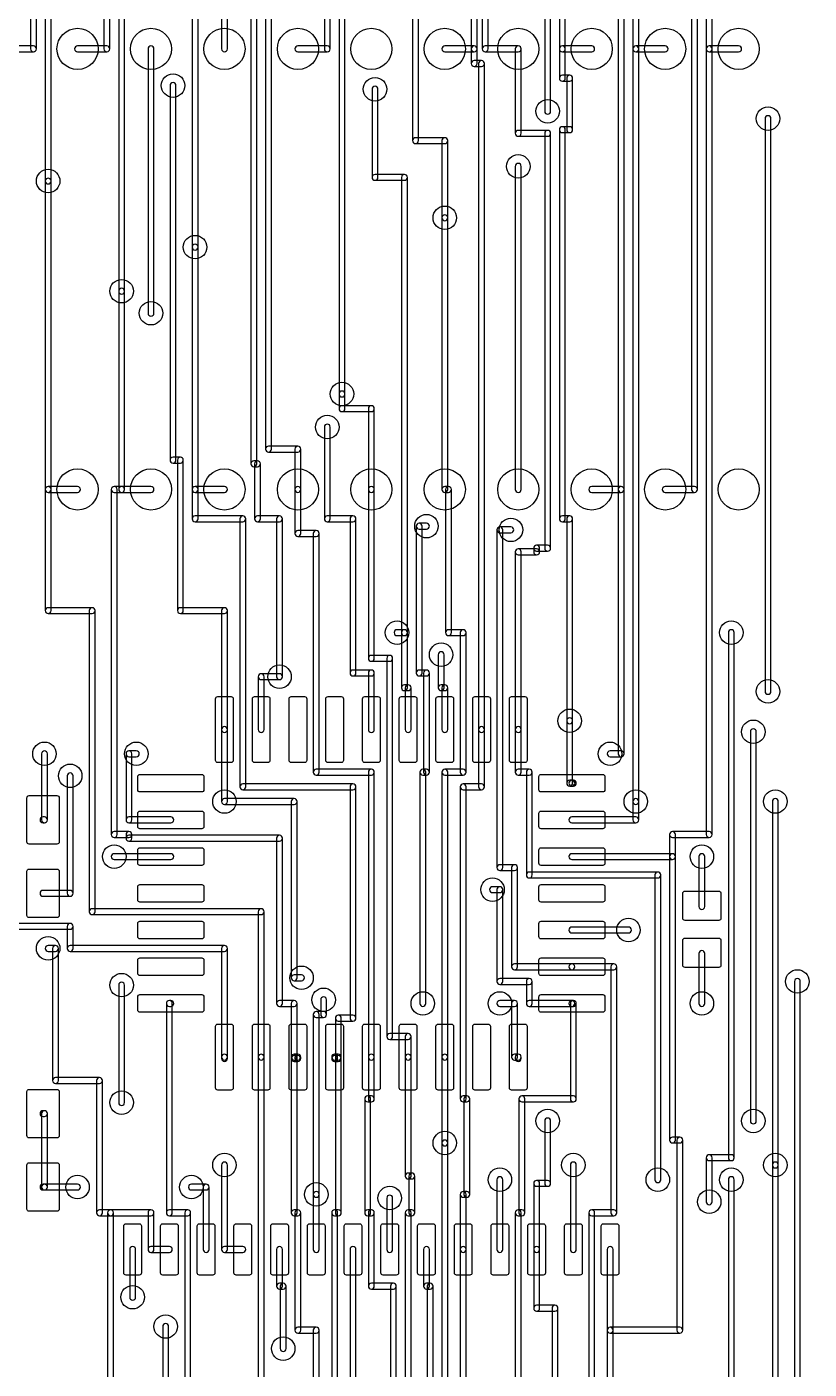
# Model space of a CAD drawing. Extents: x -76 to 77, y -191 to -76.
# Drawn here: x 13.47 to 40.53, y -148.55 to -102.12 of the extents above; entities that cross this region are included whole.
import ezdxf

# ---------------------------------------------------------------- set-up
doc = ezdxf.new("R2010")
doc.units = 0

msp = doc.modelspace()

# ---------------------------------------------------------------- linework, layer by layer
for points in [[(13.80467, -102.882955), (13.80467, -82.562955, 1), (13.60142, -82.562955), (13.60142, -102.882955, 1)], [(23.76142, -82.562955), (23.76142, -102.882955, 1), (23.96467, -102.882955), (23.96467, -82.562955, 1)], [(36.96942, -82.562955), (36.96942, -102.882955, 1), (37.17267, -102.882955), (37.17267, -82.562955, 1)], [(34.63267, -102.882955), (34.63267, -87.642955, 1), (34.42942, -87.642955), (34.42942, -102.882955, 1)], [(31.88942, -90.182955), (31.88942, -102.882955, 1), (32.09267, -102.882955), (32.09267, -90.182955, 1)], [(29.04467, -102.882955), (29.04467, -95.389955, 1), (28.84142, -95.389955), (28.84142, -102.882955, 1)], [(16.34467, -102.882955), (16.34467, -96.786955, 1), (16.14142, -96.786955), (16.14142, -102.882955, 1)], [(21.42467, -117.233955), (21.42467, -96.786955, 1), (21.22142, -96.786955), (21.22142, -117.233955, 1)], [(29.22242, -96.786955), (29.22242, -102.882955, 1), (29.42567, -102.882955), (29.42567, -96.786955, 1)], [(14.10942, -97.802955), (14.10942, -107.454955, 1), (14.31267, -107.454955), (14.31267, -97.802955, 1)], [(16.64942, -97.802955), (16.64942, -111.264955, 1), (16.85267, -111.264955), (16.85267, -97.802955, 1)], [(19.39267, -109.740955), (19.39267, -97.802955, 1), (19.18942, -97.802955), (19.18942, -109.740955, 1)], [(21.93267, -116.725955), (21.93267, -97.802955, 1), (21.72942, -97.802955), (21.72942, -116.725955, 1)], [(24.47267, -114.820955), (24.47267, -97.802955, 1), (24.26942, -97.802955), (24.26942, -114.820955, 1)], [(26.80942, -97.802955), (26.80942, -106.057955, 1), (27.01267, -106.057955), (27.01267, -97.802955, 1)], [(31.58467, -105.041955), (31.58467, -97.802955, 1), (31.38142, -97.802955), (31.38142, -105.041955, 1)], [(34.12467, -118.122955), (34.12467, -97.802955, 1), (33.92142, -97.802955), (33.92142, -118.122955, 1)], [(36.46142, -97.802955), (36.46142, -118.122955, 1), (36.66467, -118.122955), (36.66467, -97.802955, 1)], [(20.40867, -102.882955), (20.40867, -101.104955, 1), (20.20542, -101.104955), (20.20542, -102.882955, 1)], [(12.687045, -102.98458), (13.703045, -102.98458, 1), (13.703045, -102.78133), (12.687045, -102.78133, 1)], [(15.227045, -102.98458), (16.243045, -102.98458, 1), (16.243045, -102.78133), (15.227045, -102.78133, 1)], [(17.66542, -102.882955), (17.66542, -112.026955, 1), (17.86867, -112.026955), (17.86867, -102.882955, 1)], [(23.863045, -102.78133), (22.847045, -102.78133, 1), (22.847045, -102.98458), (23.863045, -102.98458, 1)], [(28.943045, -102.78133), (27.927045, -102.78133, 1), (27.927045, -102.98458), (28.943045, -102.98458, 1)], [(29.04467, -103.390955), (29.04467, -102.882955, 1), (28.84142, -102.882955), (28.84142, -103.390955, 1)], [(29.324045, -102.98458), (30.467045, -102.98458, 1), (30.467045, -102.78133), (29.324045, -102.78133, 1)], [(30.36542, -102.882955), (30.36542, -105.803955, 1), (30.56867, -105.803955), (30.56867, -102.882955, 1)], [(31.88942, -102.882955), (31.88942, -103.898955, 1), (32.09267, -103.898955), (32.09267, -102.882955, 1)], [(33.007045, -102.78133), (31.991045, -102.78133, 1), (31.991045, -102.98458), (33.007045, -102.98458, 1)], [(34.63267, -128.917955), (34.63267, -102.882955, 1), (34.42942, -102.882955), (34.42942, -128.917955, 1)], [(35.547045, -102.78133), (34.531045, -102.78133, 1), (34.531045, -102.98458), (35.547045, -102.98458, 1)], [(37.071045, -102.98458), (38.087045, -102.98458, 1), (38.087045, -102.78133), (37.071045, -102.78133, 1)], [(36.96942, -102.882955), (36.96942, -130.060955, 1), (37.17267, -130.060955), (37.17267, -102.882955, 1)], [(29.197045, -103.28933), (28.943045, -103.28933, 1), (28.943045, -103.49258), (29.197045, -103.49258, 1)], [(29.29867, -126.428755), (29.29867, -103.390955, 1), (29.09542, -103.390955), (29.09542, -126.428755, 1)], [(31.991045, -104.00058), (32.245045, -104.00058, 1), (32.245045, -103.79733), (31.991045, -103.79733, 1)], [(32.14342, -103.898955), (32.14342, -105.676955, 1), (32.34667, -105.676955), (32.34667, -103.898955, 1)], [(18.63067, -117.106955), (18.63067, -104.152955, 1), (18.42742, -104.152955), (18.42742, -117.106955, 1)], [(25.61567, -107.327955), (25.61567, -104.279955, 1), (25.41242, -104.279955), (25.41242, -107.327955, 1)], [(39.00142, -105.295955), (39.00142, -125.107955, 1), (39.20467, -125.107955), (39.20467, -105.295955, 1)], [(30.467045, -105.90558), (31.483045, -105.90558, 1), (31.483045, -105.70233), (30.467045, -105.70233, 1)], [(31.38142, -105.803955), (31.38142, -120.154955, 1), (31.58467, -120.154955), (31.58467, -105.803955, 1)], [(32.245045, -105.57533), (31.991045, -105.57533, 1), (31.991045, -105.77858), (32.245045, -105.77858, 1)], [(31.88942, -105.676955), (31.88942, -119.138955, 1), (32.09267, -119.138955), (32.09267, -105.676955, 1)], [(26.911045, -106.15958), (27.927045, -106.15958, 1), (27.927045, -105.95633), (26.911045, -105.95633, 1)], [(27.82542, -106.057955), (27.82542, -108.724955, 1), (28.02867, -108.724955), (28.02867, -106.057955, 1)], [(26.530045, -107.22633), (25.514045, -107.22633, 1), (25.514045, -107.42958), (26.530045, -107.42958, 1)], [(26.63167, -123.075955), (26.63167, -107.327955, 1), (26.42842, -107.327955), (26.42842, -123.075955, 1)], [(30.56867, -118.122955), (30.56867, -106.946955, 1), (30.36542, -106.946955), (30.36542, -118.122955, 1)], [(14.10942, -107.454955), (14.10942, -118.122955, 1), (14.31267, -118.122955), (14.31267, -107.454955, 1)], [(27.82542, -108.724955), (27.82542, -118.122955, 1), (28.02867, -118.122955), (28.02867, -108.724955, 1)], [(19.39267, -118.122955), (19.39267, -109.740955, 1), (19.18942, -109.740955), (19.18942, -118.122955, 1)], [(16.64942, -111.264955), (16.64942, -118.122955, 1), (16.85267, -118.122955), (16.85267, -111.264955, 1)], [(24.47267, -115.328955), (24.47267, -114.820955, 1), (24.26942, -114.820955), (24.26942, -115.328955, 1)], [(25.387045, -115.22733), (24.371045, -115.22733, 1), (24.371045, -115.43058), (25.387045, -115.43058, 1)], [(25.48867, -118.122955), (25.48867, -115.328955, 1), (25.28542, -115.328955), (25.28542, -118.122955, 1)], [(23.76142, -115.963955), (23.76142, -119.138955, 1), (23.96467, -119.138955), (23.96467, -115.963955, 1)], [(18.783045, -117.00533), (18.529045, -117.00533, 1), (18.529045, -117.20858), (18.783045, -117.20858, 1)], [(18.88467, -122.313955), (18.88467, -117.106955, 1), (18.68142, -117.106955), (18.68142, -122.313955, 1)], [(22.847045, -116.62433), (21.831045, -116.62433, 1), (21.831045, -116.82758), (22.847045, -116.82758, 1)], [(22.94867, -118.122955), (22.94867, -116.725955, 1), (22.74542, -116.725955), (22.74542, -118.122955, 1)], [(21.450045, -117.13233), (21.323045, -117.13233, 1), (21.323045, -117.33558), (21.450045, -117.33558, 1)], [(21.55167, -119.138955), (21.55167, -117.233955, 1), (21.34842, -117.233955), (21.34842, -119.138955, 1)], [(14.10942, -118.122955), (14.10942, -122.313955, 1), (14.31267, -122.313955), (14.31267, -118.122955, 1)], [(14.211045, -118.22458), (15.227045, -118.22458, 1), (15.227045, -118.02133), (14.211045, -118.02133, 1)], [(16.751045, -118.02133), (16.497045, -118.02133, 1), (16.497045, -118.22458), (16.751045, -118.22458, 1)], [(16.39542, -118.122955), (16.39542, -130.060955, 1), (16.59867, -130.060955), (16.59867, -118.122955, 1)], [(16.751045, -118.22458), (17.767045, -118.22458, 1), (17.767045, -118.02133), (16.751045, -118.02133, 1)], [(19.39267, -119.138955), (19.39267, -118.122955, 1), (19.18942, -118.122955), (19.18942, -119.138955, 1)], [(19.291045, -118.22458), (20.307045, -118.22458, 1), (20.307045, -118.02133), (19.291045, -118.02133, 1)], [(22.94867, -119.646955), (22.94867, -118.122955, 1), (22.74542, -118.122955), (22.74542, -119.646955, 1)], [(25.48867, -123.964955), (25.48867, -118.122955, 1), (25.28542, -118.122955), (25.28542, -123.964955, 1)], [(27.927045, -118.22458), (28.054045, -118.22458, 1), (28.054045, -118.02133), (27.927045, -118.02133, 1)], [(27.95242, -118.122955), (27.95242, -123.075955, 1), (28.15567, -123.075955), (28.15567, -118.122955, 1)], [(33.007045, -118.22458), (34.023045, -118.22458, 1), (34.023045, -118.02133), (33.007045, -118.02133, 1)], [(34.12467, -127.266955), (34.12467, -118.122955, 1), (33.92142, -118.122955), (33.92142, -127.266955, 1)], [(36.563045, -118.02133), (35.547045, -118.02133, 1), (35.547045, -118.22458), (36.563045, -118.22458, 1)], [(20.942045, -119.03733), (19.291045, -119.03733, 1), (19.291045, -119.24058), (20.942045, -119.24058, 1)], [(21.04367, -128.409955), (21.04367, -119.138955, 1), (20.84042, -119.138955), (20.84042, -128.409955, 1)], [(22.212045, -119.03733), (21.450045, -119.03733, 1), (21.450045, -119.24058), (22.212045, -119.24058, 1)], [(22.31367, -124.599955), (22.31367, -119.138955, 1), (22.11042, -119.138955), (22.11042, -124.599955, 1)], [(23.863045, -119.24058), (24.752045, -119.24058, 1), (24.752045, -119.03733), (23.863045, -119.03733, 1)], [(24.65042, -119.138955), (24.65042, -124.472955, 1), (24.85367, -124.472955), (24.85367, -119.138955, 1)], [(27.13967, -124.472955), (27.13967, -119.392955, 1), (26.93642, -119.392955), (26.93642, -124.472955, 1)], [(27.038045, -119.49458), (27.292045, -119.49458, 1), (27.292045, -119.29133), (27.038045, -119.29133, 1)], [(31.991045, -119.24058), (32.245045, -119.24058, 1), (32.245045, -119.03733), (31.991045, -119.03733, 1)], [(32.14342, -119.138955), (32.14342, -126.123955, 1), (32.34667, -126.123955), (32.34667, -119.138955, 1)], [(23.482045, -119.54533), (22.847045, -119.54533, 1), (22.847045, -119.74858), (23.482045, -119.74858, 1)], [(23.58367, -127.901955), (23.58367, -119.646955, 1), (23.38042, -119.646955), (23.38042, -127.901955, 1)], [(30.213045, -119.41833), (29.832045, -119.41833, 1), (29.832045, -119.62158), (30.213045, -119.62158, 1)], [(29.73042, -119.519955), (29.73042, -131.203955, 1), (29.93367, -131.203955), (29.93367, -119.519955, 1)], [(31.102045, -120.18033), (30.467045, -120.18033, 1), (30.467045, -120.38358), (31.102045, -120.38358, 1)], [(30.36542, -120.281955), (30.36542, -126.428755, 1), (30.56867, -126.428755), (30.56867, -120.281955, 1)], [(31.483045, -120.05333), (31.102045, -120.05333, 1), (31.102045, -120.25658), (31.483045, -120.25658, 1)], [(31.00042, -120.154955), (31.00042, -120.281955, 1), (31.20367, -120.281955), (31.20367, -120.154955, 1)], [(14.211045, -122.41558), (15.735045, -122.41558, 1), (15.735045, -122.21233), (14.211045, -122.21233, 1)], [(15.63342, -122.313955), (15.63342, -132.727955, 1), (15.83667, -132.727955), (15.83667, -122.313955, 1)], [(20.307045, -122.21233), (18.783045, -122.21233, 1), (18.783045, -122.41558), (20.307045, -122.41558, 1)], [(20.40867, -126.428755), (20.40867, -122.313955, 1), (20.20542, -122.313955), (20.20542, -126.428755, 1)], [(26.276045, -123.17758), (26.530045, -123.17758, 1), (26.530045, -122.97433), (26.276045, -122.97433, 1)], [(26.42842, -123.075955), (26.42842, -124.980955, 1), (26.63167, -124.980955), (26.63167, -123.075955, 1)], [(28.054045, -123.17758), (28.562045, -123.17758, 1), (28.562045, -122.97433), (28.054045, -122.97433, 1)], [(28.46042, -123.075955), (28.46042, -127.901955, 1), (28.66367, -127.901955), (28.66367, -123.075955, 1)], [(37.93467, -141.236955), (37.93467, -123.075955, 1), (37.73142, -123.075955), (37.73142, -141.236955, 1)], [(26.022045, -123.86333), (25.387045, -123.86333, 1), (25.387045, -124.06658), (26.022045, -124.06658, 1)], [(26.12367, -137.045955), (26.12367, -123.964955, 1), (25.92042, -123.964955), (25.92042, -137.045955, 1)], [(27.90167, -124.980955), (27.90167, -123.837955, 1), (27.69842, -123.837955), (27.69842, -124.980955, 1)], [(24.752045, -124.57458), (25.387045, -124.57458, 1), (25.387045, -124.37133), (24.752045, -124.37133, 1)], [(25.28542, -124.472955), (25.28542, -126.428755, 1), (25.48867, -126.428755), (25.48867, -124.472955, 1)], [(27.292045, -124.37133), (27.038045, -124.37133, 1), (27.038045, -124.57458), (27.292045, -124.57458, 1)], [(27.39367, -127.901955), (27.39367, -124.472955, 1), (27.19042, -124.472955), (27.19042, -127.901955, 1)], [(21.67867, -126.428755), (21.67867, -124.599955, 1), (21.47542, -124.599955), (21.47542, -126.428755, 1)], [(21.577045, -124.70158), (22.212045, -124.70158, 1), (22.212045, -124.49833), (21.577045, -124.49833, 1)], [(26.530045, -125.08258), (26.657045, -125.08258, 1), (26.657045, -124.87933), (26.530045, -124.87933, 1)], [(26.55542, -124.980955), (26.55542, -126.428755, 1), (26.75867, -126.428755), (26.75867, -124.980955, 1)], [(27.927045, -124.87933), (27.800045, -124.87933, 1), (27.800045, -125.08258), (27.927045, -125.08258, 1)], [(28.02867, -126.428755), (28.02867, -124.980955, 1), (27.82542, -124.980955), (27.82542, -126.428755, 1)], [(20.00225, -125.36196, -0.414214), (20.07845, -125.28576), (20.535645, -125.28576, -0.414214), (20.611845, -125.36196), (20.611845, -127.495555, -0.414214), (20.535645, -127.571755), (20.07845, -127.571755, -0.414214), (20.00225, -127.495555)], [(21.27225, -125.36196, -0.414214), (21.34845, -125.28576), (21.805645, -125.28576, -0.414214), (21.881845, -125.36196), (21.881845, -127.495555, -0.414214), (21.805645, -127.571755), (21.34845, -127.571755, -0.414214), (21.27225, -127.495555)], [(22.54225, -125.36196, -0.414214), (22.61845, -125.28576), (23.075645, -125.28576, -0.414214), (23.151845, -125.36196), (23.151845, -127.495555, -0.414214), (23.075645, -127.571755), (22.61845, -127.571755, -0.414214), (22.54225, -127.495555)], [(23.81225, -125.36196, -0.414214), (23.88845, -125.28576), (24.345645, -125.28576, -0.414214), (24.421845, -125.36196), (24.421845, -127.495555, -0.414214), (24.345645, -127.571755), (23.88845, -127.571755, -0.414214), (23.81225, -127.495555)], [(25.08225, -125.36196, -0.414214), (25.15845, -125.28576), (25.615645, -125.28576, -0.414214), (25.691845, -125.36196), (25.691845, -127.495555, -0.414214), (25.615645, -127.571755), (25.15845, -127.571755, -0.414214), (25.08225, -127.495555)], [(26.35225, -125.36196, -0.414214), (26.42845, -125.28576), (26.885645, -125.28576, -0.414214), (26.961845, -125.36196), (26.961845, -127.495555, -0.414214), (26.885645, -127.571755), (26.42845, -127.571755, -0.414214), (26.35225, -127.495555)], [(27.62225, -125.36196, -0.414214), (27.69845, -125.28576), (28.155645, -125.28576, -0.414214), (28.231845, -125.36196), (28.231845, -127.495555, -0.414214), (28.155645, -127.571755), (27.69845, -127.571755, -0.414214), (27.62225, -127.495555)], [(28.89225, -125.36196, -0.414214), (28.96845, -125.28576), (29.425645, -125.28576, -0.414214), (29.501845, -125.36196), (29.501845, -127.495555, -0.414214), (29.425645, -127.571755), (28.96845, -127.571755, -0.414214), (28.89225, -127.495555)], [(30.16225, -125.36196, -0.414214), (30.23845, -125.28576), (30.695645, -125.28576, -0.414214), (30.771845, -125.36196), (30.771845, -127.495555, -0.414214), (30.695645, -127.571755), (30.23845, -127.571755, -0.414214), (30.16225, -127.495555)], [(32.14342, -126.123955), (32.14342, -128.282955, 1), (32.34667, -128.282955), (32.34667, -126.123955, 1)], [(20.40867, -128.917955), (20.40867, -126.428755, 1), (20.20542, -126.428755), (20.20542, -128.917955, 1)], [(29.29867, -128.409955), (29.29867, -126.428755, 1), (29.09542, -126.428755), (29.09542, -128.409955, 1)], [(30.36542, -126.428755), (30.36542, -127.901955, 1), (30.56867, -127.901955), (30.56867, -126.428755, 1)], [(38.49342, -126.504955), (38.49342, -139.966955, 1), (38.69667, -139.966955), (38.69667, -126.504955, 1)], [(14.18567, -129.552955), (14.18567, -127.266955, 1), (13.98242, -127.266955), (13.98242, -129.552955, 1)], [(17.259045, -127.16533), (17.005045, -127.16533, 1), (17.005045, -127.36858), (17.259045, -127.36858, 1)], [(16.90342, -127.266955), (16.90342, -129.552955, 1), (17.10667, -129.552955), (17.10667, -127.266955, 1)], [(33.642045, -127.36858), (34.023045, -127.36858, 1), (34.023045, -127.16533), (33.642045, -127.16533, 1)], [(14.87142, -128.028955), (14.87142, -132.092955, 1), (15.07467, -132.092955), (15.07467, -128.028955, 1)], [(17.30985, -128.05436, -0.414214), (17.38605, -127.97816), (19.519645, -127.97816, -0.414214), (19.595845, -128.05436), (19.595845, -128.511555, -0.414214), (19.519645, -128.587755), (17.38605, -128.587755, -0.414214), (17.30985, -128.511555)], [(25.387045, -127.80033), (23.482045, -127.80033, 1), (23.482045, -128.00358), (25.387045, -128.00358, 1)], [(25.48867, -137.757155), (25.48867, -127.901955, 1), (25.28542, -127.901955), (25.28542, -137.757155, 1)], [(27.26667, -135.902955), (27.26667, -127.901955, 1), (27.06342, -127.901955), (27.06342, -135.902955, 1)], [(27.165045, -128.00358), (27.292045, -128.00358, 1), (27.292045, -127.80033), (27.165045, -127.80033, 1)], [(28.562045, -127.80033), (27.927045, -127.80033, 1), (27.927045, -128.00358), (28.562045, -128.00358, 1)], [(27.82542, -127.901955), (27.82542, -137.757155, 1), (28.02867, -137.757155), (28.02867, -127.901955, 1)], [(30.467045, -128.00358), (30.848045, -128.00358, 1), (30.848045, -127.80033), (30.467045, -127.80033, 1)], [(30.74642, -127.901955), (30.74642, -131.457955, 1), (30.94967, -131.457955), (30.94967, -127.901955, 1)], [(31.17825, -128.05436, -0.414214), (31.25445, -127.97816), (33.388045, -127.97816, -0.414214), (33.464245, -128.05436), (33.464245, -128.511555, -0.414214), (33.388045, -128.587755), (31.25445, -128.587755, -0.414214), (31.17825, -128.511555)], [(24.752045, -128.30833), (20.942045, -128.30833, 1), (20.942045, -128.51158), (24.752045, -128.51158, 1)], [(24.85367, -136.410955), (24.85367, -128.409955, 1), (24.65042, -128.409955), (24.65042, -136.410955, 1)], [(28.66367, -139.204955), (28.66367, -128.409955, 1), (28.46042, -128.409955), (28.46042, -139.204955, 1)], [(28.562045, -128.51158), (29.197045, -128.51158, 1), (29.197045, -128.30833), (28.562045, -128.30833, 1)], [(32.245045, -128.38458), (32.321245, -128.38458, 1), (32.321245, -128.18133), (32.245045, -128.18133, 1)], [(32.321245, -128.38458), (32.372045, -128.38458, 1), (32.372045, -128.18133), (32.321245, -128.18133, 1)], [(13.47445, -128.79096, -0.414214), (13.55065, -128.71476), (14.515845, -128.71476, -0.414214), (14.592045, -128.79096), (14.592045, -130.314955, -0.414214), (14.515845, -130.391155), (13.55065, -130.391155, -0.414214), (13.47445, -130.314955)], [(22.720045, -128.81633), (20.307045, -128.81633, 1), (20.307045, -129.01958), (22.720045, -129.01958, 1)], [(22.82167, -135.013955), (22.82167, -128.917955, 1), (22.61842, -128.917955), (22.61842, -135.013955, 1)], [(34.63267, -129.552955), (34.63267, -128.917955, 1), (34.42942, -128.917955), (34.42942, -129.552955, 1)], [(39.45867, -141.490955), (39.45867, -128.917955, 1), (39.25542, -128.917955), (39.25542, -141.490955, 1)], [(14.033245, -129.65458), (14.084045, -129.65458, 1), (14.084045, -129.45133), (14.033245, -129.45133, 1)], [(17.005045, -129.65458), (18.452845, -129.65458, 1), (18.452845, -129.45133), (17.005045, -129.45133, 1)], [(17.30985, -129.32436, -0.414214), (17.38605, -129.24816), (19.519645, -129.24816, -0.414214), (19.595845, -129.32436), (19.595845, -129.781555, -0.414214), (19.519645, -129.857755), (17.38605, -129.857755, -0.414214), (17.30985, -129.781555)], [(31.17825, -129.32436, -0.414214), (31.25445, -129.24816), (33.388045, -129.24816, -0.414214), (33.464245, -129.32436), (33.464245, -129.781555, -0.414214), (33.388045, -129.857755), (31.25445, -129.857755, -0.414214), (31.17825, -129.781555)], [(32.321245, -129.65458), (34.531045, -129.65458, 1), (34.531045, -129.45133), (32.321245, -129.45133, 1)], [(16.497045, -130.16258), (17.005045, -130.16258, 1), (17.005045, -129.95933), (16.497045, -129.95933, 1)], [(16.90342, -130.060955), (16.90342, -130.187955, 1), (17.10667, -130.187955), (17.10667, -130.060955, 1)], [(37.071045, -129.95933), (35.801045, -129.95933, 1), (35.801045, -130.16258), (37.071045, -130.16258, 1)], [(35.69942, -130.060955), (35.69942, -130.822955, 1), (35.90267, -130.822955), (35.90267, -130.060955, 1)], [(17.005045, -130.28958), (22.212045, -130.28958, 1), (22.212045, -130.08633), (17.005045, -130.08633, 1)], [(22.11042, -130.187955), (22.11042, -135.902955, 1), (22.31367, -135.902955), (22.31367, -130.187955, 1)], [(16.497045, -130.92458), (18.452845, -130.92458, 1), (18.452845, -130.72133), (16.497045, -130.72133, 1)], [(17.30985, -130.59436, -0.414214), (17.38605, -130.51816), (19.519645, -130.51816, -0.414214), (19.595845, -130.59436), (19.595845, -131.051555, -0.414214), (19.519645, -131.127755), (17.38605, -131.127755, -0.414214), (17.30985, -131.051555)], [(31.17825, -130.59436, -0.414214), (31.25445, -130.51816), (33.388045, -130.51816, -0.414214), (33.464245, -130.59436), (33.464245, -131.051555, -0.414214), (33.388045, -131.127755), (31.25445, -131.127755, -0.414214), (31.17825, -131.051555)], [(35.801045, -130.72133), (32.321245, -130.72133, 1), (32.321245, -130.92458), (35.801045, -130.92458, 1)], [(35.69942, -130.822955), (35.69942, -140.627355, 1), (35.90267, -140.627355), (35.90267, -130.822955, 1)], [(36.91867, -132.550155), (36.91867, -130.822955, 1), (36.71542, -130.822955), (36.71542, -132.550155, 1)], [(13.47445, -131.33096, -0.414214), (13.55065, -131.25476), (14.515845, -131.25476, -0.414214), (14.592045, -131.33096), (14.592045, -132.854955, -0.414214), (14.515845, -132.931155), (13.55065, -132.931155, -0.414214), (13.47445, -132.854955)], [(29.832045, -131.30558), (30.340045, -131.30558, 1), (30.340045, -131.10233), (29.832045, -131.10233, 1)], [(30.23842, -131.203955), (30.23842, -134.632955, 1), (30.44167, -134.632955), (30.44167, -131.203955, 1)], [(30.848045, -131.55958), (35.293045, -131.55958, 1), (35.293045, -131.35633), (30.848045, -131.35633, 1)], [(35.19142, -131.457955), (35.19142, -141.998955, 1), (35.39467, -141.998955), (35.39467, -131.457955, 1)], [(17.30985, -131.86436, -0.414214), (17.38605, -131.78816), (19.519645, -131.78816, -0.414214), (19.595845, -131.86436), (19.595845, -132.321555, -0.414214), (19.519645, -132.397755), (17.38605, -132.397755, -0.414214), (17.30985, -132.321555)], [(29.832045, -131.86433), (29.578045, -131.86433, 1), (29.578045, -132.06758), (29.832045, -132.06758, 1)], [(29.93367, -135.140955), (29.93367, -131.965955, 1), (29.73042, -131.965955), (29.73042, -135.140955, 1)], [(31.17825, -131.86436, -0.414214), (31.25445, -131.78816), (33.388045, -131.78816, -0.414214), (33.464245, -131.86436), (33.464245, -132.321555, -0.414214), (33.388045, -132.397755), (31.25445, -132.397755, -0.414214), (31.17825, -132.321555)], [(14.973045, -131.99133), (14.033245, -131.99133, 1), (14.033245, -132.19458), (14.973045, -132.19458, 1)], [(36.15665, -132.09296, -0.414214), (36.23285, -132.01676), (37.401245, -132.01676, -0.414214), (37.477445, -132.09296), (37.477445, -132.956555, -0.414214), (37.401245, -133.032755), (36.23285, -133.032755, -0.414214), (36.15665, -132.956555)], [(15.735045, -132.82958), (21.577045, -132.82958, 1), (21.577045, -132.62633), (15.735045, -132.62633, 1)], [(21.47542, -132.727955), (21.47542, -137.757155, 1), (21.67867, -137.757155), (21.67867, -132.727955, 1)], [(13.068045, -133.33758), (14.973045, -133.33758, 1), (14.973045, -133.13433), (13.068045, -133.13433, 1)], [(14.87142, -133.235955), (14.87142, -133.997955, 1), (15.07467, -133.997955), (15.07467, -133.235955, 1)], [(17.30985, -133.13436, -0.414214), (17.38605, -133.05816), (19.519645, -133.05816, -0.414214), (19.595845, -133.13436), (19.595845, -133.591555, -0.414214), (19.519645, -133.667755), (17.38605, -133.667755, -0.414214), (17.30985, -133.591555)], [(31.17825, -133.13436, -0.414214), (31.25445, -133.05816), (33.388045, -133.05816, -0.414214), (33.464245, -133.13436), (33.464245, -133.591555, -0.414214), (33.388045, -133.667755), (31.25445, -133.667755, -0.414214), (31.17825, -133.591555)], [(32.321245, -133.46458), (34.277045, -133.46458, 1), (34.277045, -133.26133), (32.321245, -133.26133, 1)], [(36.15665, -133.71856, -0.414214), (36.23285, -133.64236), (37.401245, -133.64236, -0.414214), (37.477445, -133.71856), (37.477445, -134.582155, -0.414214), (37.401245, -134.658355), (36.23285, -134.658355, -0.414214), (36.15665, -134.582155)], [(14.465045, -133.89633), (14.211045, -133.89633, 1), (14.211045, -134.09958), (14.465045, -134.09958, 1)], [(14.56667, -138.569955), (14.56667, -133.997955, 1), (14.36342, -133.997955), (14.36342, -138.569955, 1)], [(14.973045, -134.09958), (20.307045, -134.09958, 1), (20.307045, -133.89633), (14.973045, -133.89633, 1)], [(20.20542, -133.997955), (20.20542, -137.757155, 1), (20.40867, -137.757155), (20.40867, -133.997955, 1)], [(36.71542, -134.175755), (36.71542, -135.902955, 1), (36.91867, -135.902955), (36.91867, -134.175755, 1)], [(17.30985, -134.40436, -0.414214), (17.38605, -134.32816), (19.519645, -134.32816, -0.414214), (19.595845, -134.40436), (19.595845, -134.861555, -0.414214), (19.519645, -134.937755), (17.38605, -134.937755, -0.414214), (17.30985, -134.861555)], [(30.340045, -134.73458), (32.321245, -134.73458, 1), (32.321245, -134.53133), (30.340045, -134.53133, 1)], [(31.17825, -134.40436, -0.414214), (31.25445, -134.32816), (33.388045, -134.32816, -0.414214), (33.464245, -134.40436), (33.464245, -134.861555, -0.414214), (33.388045, -134.937755), (31.25445, -134.937755, -0.414214), (31.17825, -134.861555)], [(32.321245, -134.73458), (33.769045, -134.73458, 1), (33.769045, -134.53133), (32.321245, -134.53133, 1)], [(33.66742, -134.632955), (33.66742, -143.141955, 1), (33.87067, -143.141955), (33.87067, -134.632955, 1)], [(22.974045, -134.91233), (22.720045, -134.91233, 1), (22.720045, -135.11558), (22.974045, -135.11558, 1)], [(30.848045, -135.03933), (29.832045, -135.03933, 1), (29.832045, -135.24258), (30.848045, -135.24258, 1)], [(30.94967, -135.902955), (30.94967, -135.140955, 1), (30.74642, -135.140955), (30.74642, -135.902955, 1)], [(40.01742, -135.140955), (40.01742, -162.572955, 1), (40.22067, -162.572955), (40.22067, -135.140955, 1)], [(16.64942, -135.267955), (16.64942, -139.331955, 1), (16.85267, -139.331955), (16.85267, -135.267955, 1)], [(17.30985, -135.67436, -0.414214), (17.38605, -135.59816), (19.519645, -135.59816, -0.414214), (19.595845, -135.67436), (19.595845, -136.131555, -0.414214), (19.519645, -136.207755), (17.38605, -136.207755, -0.414214), (17.30985, -136.131555)], [(18.452845, -135.80133), (18.402045, -135.80133, 1), (18.402045, -136.00458), (18.452845, -136.00458, 1)], [(18.30042, -135.902955), (18.30042, -143.141955, 1), (18.50367, -143.141955), (18.50367, -135.902955, 1)], [(22.212045, -136.00458), (22.720045, -136.00458, 1), (22.720045, -135.80133), (22.212045, -135.80133, 1)], [(22.61842, -135.902955), (22.61842, -137.757155, 1), (22.82167, -137.757155), (22.82167, -135.902955, 1)], [(23.83767, -136.283955), (23.83767, -135.775955, 1), (23.63442, -135.775955), (23.63442, -136.283955, 1)], [(30.340045, -135.80133), (29.832045, -135.80133, 1), (29.832045, -136.00458), (30.340045, -136.00458, 1)], [(30.44167, -137.757155), (30.44167, -135.902955, 1), (30.23842, -135.902955), (30.23842, -137.757155, 1)], [(32.321245, -135.80133), (30.848045, -135.80133, 1), (30.848045, -136.00458), (32.321245, -136.00458, 1)], [(31.17825, -135.67436, -0.414214), (31.25445, -135.59816), (33.388045, -135.59816, -0.414214), (33.464245, -135.67436), (33.464245, -136.131555, -0.414214), (33.388045, -136.207755), (31.25445, -136.207755, -0.414214), (31.17825, -136.131555)], [(32.372045, -135.80133), (32.321245, -135.80133, 1), (32.321245, -136.00458), (32.372045, -136.00458, 1)], [(32.47367, -139.204955), (32.47367, -135.902955, 1), (32.27042, -135.902955), (32.27042, -139.204955, 1)], [(23.58367, -142.506955), (23.58367, -136.283955, 1), (23.38042, -136.283955), (23.38042, -142.506955, 1)], [(23.482045, -136.38558), (23.736045, -136.38558, 1), (23.736045, -136.18233), (23.482045, -136.18233, 1)], [(24.34567, -137.757155), (24.34567, -136.410955, 1), (24.14242, -136.410955), (24.14242, -137.757155, 1)], [(24.244045, -136.51258), (24.752045, -136.51258, 1), (24.752045, -136.30933), (24.244045, -136.30933, 1)], [(20.00225, -136.69036, -0.414214), (20.07845, -136.61416), (20.535645, -136.61416, -0.414214), (20.611845, -136.69036), (20.611845, -138.823955, -0.414214), (20.535645, -138.900155), (20.07845, -138.900155, -0.414214), (20.00225, -138.823955)], [(21.27225, -136.69036, -0.414214), (21.34845, -136.61416), (21.805645, -136.61416, -0.414214), (21.881845, -136.69036), (21.881845, -138.823955, -0.414214), (21.805645, -138.900155), (21.34845, -138.900155, -0.414214), (21.27225, -138.823955)], [(22.54225, -136.69036, -0.414214), (22.61845, -136.61416), (23.075645, -136.61416, -0.414214), (23.151845, -136.69036), (23.151845, -138.823955, -0.414214), (23.075645, -138.900155), (22.61845, -138.900155, -0.414214), (22.54225, -138.823955)], [(23.81225, -136.69036, -0.414214), (23.88845, -136.61416), (24.345645, -136.61416, -0.414214), (24.421845, -136.69036), (24.421845, -138.823955, -0.414214), (24.345645, -138.900155), (23.88845, -138.900155, -0.414214), (23.81225, -138.823955)], [(25.08225, -136.69036, -0.414214), (25.15845, -136.61416), (25.615645, -136.61416, -0.414214), (25.691845, -136.69036), (25.691845, -138.823955, -0.414214), (25.615645, -138.900155), (25.15845, -138.900155, -0.414214), (25.08225, -138.823955)], [(26.657045, -136.94433), (26.022045, -136.94433, 1), (26.022045, -137.14758), (26.657045, -137.14758, 1)], [(26.35225, -136.69036, -0.414214), (26.42845, -136.61416), (26.885645, -136.61416, -0.414214), (26.961845, -136.69036), (26.961845, -138.823955, -0.414214), (26.885645, -138.900155), (26.42845, -138.900155, -0.414214), (26.35225, -138.823955)], [(26.75867, -137.757155), (26.75867, -137.045955, 1), (26.55542, -137.045955), (26.55542, -137.757155, 1)], [(27.62225, -136.69036, -0.414214), (27.69845, -136.61416), (28.155645, -136.61416, -0.414214), (28.231845, -136.69036), (28.231845, -138.823955, -0.414214), (28.155645, -138.900155), (27.69845, -138.900155, -0.414214), (27.62225, -138.823955)], [(28.89225, -136.69036, -0.414214), (28.96845, -136.61416), (29.425645, -136.61416, -0.414214), (29.501845, -136.69036), (29.501845, -138.823955, -0.414214), (29.425645, -138.900155), (28.96845, -138.900155, -0.414214), (28.89225, -138.823955)], [(30.16225, -136.69036, -0.414214), (30.23845, -136.61416), (30.695645, -136.61416, -0.414214), (30.771845, -136.69036), (30.771845, -138.823955, -0.414214), (30.695645, -138.900155), (30.23845, -138.900155, -0.414214), (30.16225, -138.823955)], [(20.20542, -137.757155), (20.20542, -137.807955, 1), (20.40867, -137.807955), (20.40867, -137.757155, 1)], [(21.47542, -137.757155), (21.47542, -153.047955, 1), (21.67867, -153.047955), (21.67867, -137.757155, 1)], [(22.61842, -137.757155), (22.61842, -137.807955, 1), (22.82167, -137.807955), (22.82167, -137.757155, 1)], [(22.847045, -137.65553), (22.720045, -137.65553, 1), (22.720045, -137.85878), (22.847045, -137.85878, 1)], [(22.61842, -137.807955), (22.61842, -143.141955, 1), (22.82167, -143.141955), (22.82167, -137.807955, 1)], [(22.720045, -137.90958), (22.847045, -137.90958, 1), (22.847045, -137.70633), (22.720045, -137.70633, 1)], [(22.94867, -137.807955), (22.94867, -137.757155, 1), (22.74542, -137.757155), (22.74542, -137.807955, 1)], [(24.244045, -137.65553), (24.117045, -137.65553, 1), (24.117045, -137.85878), (24.244045, -137.85878, 1)], [(24.01542, -137.757155), (24.01542, -137.807955, 1), (24.21867, -137.807955), (24.21867, -137.757155, 1)], [(24.117045, -137.90958), (24.244045, -137.90958, 1), (24.244045, -137.70633), (24.117045, -137.70633, 1)], [(24.34567, -137.807955), (24.34567, -137.757155, 1), (24.14242, -137.757155), (24.14242, -137.807955, 1)], [(24.34567, -143.141955), (24.34567, -137.807955, 1), (24.14242, -137.807955), (24.14242, -143.141955, 1)], [(25.48867, -139.204955), (25.48867, -137.757155, 1), (25.28542, -137.757155), (25.28542, -139.204955, 1)], [(26.75867, -141.871955), (26.75867, -137.757155, 1), (26.55542, -137.757155), (26.55542, -141.871955, 1)], [(27.82542, -137.757155), (27.82542, -140.728955, 1), (28.02867, -140.728955), (28.02867, -137.757155, 1)], [(30.467045, -137.65553), (30.340045, -137.65553, 1), (30.340045, -137.85878), (30.467045, -137.85878, 1)], [(30.56867, -137.807955), (30.56867, -137.757155, 1), (30.36542, -137.757155), (30.36542, -137.807955, 1)], [(15.989045, -138.46833), (14.465045, -138.46833, 1), (14.465045, -138.67158), (15.989045, -138.67158, 1)], [(16.09067, -143.141955), (16.09067, -138.569955, 1), (15.88742, -138.569955), (15.88742, -143.141955, 1)], [(13.47445, -138.95096, -0.414214), (13.55065, -138.87476), (14.515845, -138.87476, -0.414214), (14.592045, -138.95096), (14.592045, -140.474955, -0.414214), (14.515845, -140.551155), (13.55065, -140.551155, -0.414214), (13.47445, -140.474955)], [(25.36167, -143.141955), (25.36167, -139.204955, 1), (25.15842, -139.204955), (25.15842, -143.141955, 1)], [(25.260045, -139.30658), (25.387045, -139.30658, 1), (25.387045, -139.10333), (25.260045, -139.10333, 1)], [(28.689045, -139.10333), (28.562045, -139.10333, 1), (28.562045, -139.30658), (28.689045, -139.30658, 1)], [(28.79067, -142.506955), (28.79067, -139.204955, 1), (28.58742, -139.204955), (28.58742, -142.506955, 1)], [(30.69567, -143.141955), (30.69567, -139.204955, 1), (30.49242, -139.204955), (30.49242, -143.141955, 1)], [(30.594045, -139.30658), (32.372045, -139.30658, 1), (32.372045, -139.10333), (30.594045, -139.10333, 1)], [(14.084045, -139.61133), (14.033245, -139.61133, 1), (14.033245, -139.81458), (14.084045, -139.81458, 1)], [(14.18567, -142.252955), (14.18567, -139.712955, 1), (13.98242, -139.712955), (13.98242, -142.252955, 1)], [(31.38142, -139.966955), (31.38142, -142.125955, 1), (31.58467, -142.125955), (31.58467, -139.966955, 1)], [(27.82542, -140.728955), (27.82542, -152.793955, 1), (28.02867, -152.793955), (28.02867, -140.728955, 1)], [(35.801045, -140.72898), (36.055045, -140.72898, 1), (36.055045, -140.52573), (35.801045, -140.52573, 1)], [(35.95342, -140.627355), (35.95342, -147.205955, 1), (36.15667, -147.205955), (36.15667, -140.627355, 1)], [(37.17267, -142.760955), (37.17267, -141.236955, 1), (36.96942, -141.236955), (36.96942, -142.760955, 1)], [(37.071045, -141.33858), (37.833045, -141.33858, 1), (37.833045, -141.13533), (37.071045, -141.13533, 1)], [(13.47445, -141.49096, -0.414214), (13.55065, -141.41476), (14.515845, -141.41476, -0.414214), (14.592045, -141.49096), (14.592045, -143.014955, -0.414214), (14.515845, -143.091155), (13.55065, -143.091155, -0.414214), (13.47445, -143.014955)], [(20.20542, -141.490955), (20.20542, -144.411955, 1), (20.40867, -144.411955), (20.40867, -141.490955, 1)], [(32.47367, -144.411955), (32.47367, -141.490955, 1), (32.27042, -141.490955), (32.27042, -144.411955, 1)], [(39.45867, -171.462955), (39.45867, -141.490955, 1), (39.25542, -141.490955), (39.25542, -171.462955, 1)], [(26.784045, -141.77033), (26.657045, -141.77033, 1), (26.657045, -141.97358), (26.784045, -141.97358, 1)], [(26.88567, -143.141955), (26.88567, -141.871955, 1), (26.68242, -141.871955), (26.68242, -143.141955, 1)], [(29.73042, -141.998955), (29.73042, -144.411955, 1), (29.93367, -144.411955), (29.93367, -141.998955, 1)], [(31.483045, -142.02433), (31.102045, -142.02433, 1), (31.102045, -142.22758), (31.483045, -142.22758, 1)], [(31.00042, -142.125955), (31.00042, -144.411955, 1), (31.20367, -144.411955), (31.20367, -142.125955, 1)], [(37.93467, -167.398955), (37.93467, -141.998955, 1), (37.73142, -141.998955), (37.73142, -167.398955, 1)], [(14.033245, -142.35458), (14.084045, -142.35458, 1), (14.084045, -142.15133), (14.033245, -142.15133, 1)], [(15.227045, -142.15133), (14.084045, -142.15133, 1), (14.084045, -142.35458), (15.227045, -142.35458, 1)], [(19.672045, -142.15133), (19.164045, -142.15133, 1), (19.164045, -142.35458), (19.672045, -142.35458, 1)], [(19.77367, -144.411955), (19.77367, -142.252955, 1), (19.57042, -142.252955), (19.57042, -144.411955, 1)], [(23.58367, -144.411955), (23.58367, -142.506955, 1), (23.38042, -142.506955), (23.38042, -144.411955, 1)], [(25.92042, -142.633955), (25.92042, -144.411955, 1), (26.12367, -144.411955), (26.12367, -142.633955, 1)], [(28.66367, -144.411955), (28.66367, -142.506955, 1), (28.46042, -142.506955), (28.46042, -144.411955, 1)], [(28.562045, -142.60858), (28.689045, -142.60858, 1), (28.689045, -142.40533), (28.562045, -142.40533, 1)], [(16.370045, -143.04033), (15.989045, -143.04033, 1), (15.989045, -143.24358), (16.370045, -143.24358, 1)], [(16.47167, -152.539955), (16.47167, -143.141955, 1), (16.26842, -143.141955), (16.26842, -152.539955, 1)], [(16.370045, -143.24358), (17.767045, -143.24358, 1), (17.767045, -143.04033), (16.370045, -143.04033, 1)], [(17.66542, -143.141955), (17.66542, -144.411955, 1), (17.86867, -144.411955), (17.86867, -143.141955, 1)], [(18.402045, -143.24358), (19.037045, -143.24358, 1), (19.037045, -143.04033), (18.402045, -143.04033, 1)], [(18.93542, -143.141955), (18.93542, -153.047955, 1), (19.13867, -153.047955), (19.13867, -143.141955, 1)], [(22.720045, -143.24358), (22.847045, -143.24358, 1), (22.847045, -143.04033), (22.720045, -143.04033, 1)], [(22.74542, -143.141955), (22.74542, -147.205955, 1), (22.94867, -147.205955), (22.94867, -143.141955, 1)], [(24.21867, -153.047955), (24.21867, -143.141955, 1), (24.01542, -143.141955), (24.01542, -153.047955, 1)], [(24.117045, -143.24358), (24.244045, -143.24358, 1), (24.244045, -143.04033), (24.117045, -143.04033, 1)], [(25.387045, -143.04033), (25.260045, -143.04033, 1), (25.260045, -143.24358), (25.387045, -143.24358, 1)], [(25.48867, -145.681955), (25.48867, -143.141955, 1), (25.28542, -143.141955), (25.28542, -145.681955, 1)], [(26.75867, -154.190955), (26.75867, -143.141955, 1), (26.55542, -143.141955), (26.55542, -154.190955, 1)], [(26.657045, -143.24358), (26.784045, -143.24358, 1), (26.784045, -143.04033), (26.657045, -143.04033, 1)], [(30.56867, -151.015955), (30.56867, -143.141955, 1), (30.36542, -143.141955), (30.36542, -151.015955, 1)], [(30.467045, -143.24358), (30.594045, -143.24358, 1), (30.594045, -143.04033), (30.467045, -143.04033, 1)], [(33.769045, -143.04033), (33.007045, -143.04033, 1), (33.007045, -143.24358), (33.769045, -143.24358, 1)], [(32.90542, -143.141955), (32.90542, -149.745955, 1), (33.10867, -149.745955), (33.10867, -143.141955, 1)], [(16.82725, -143.59916, -0.414214), (16.90345, -143.52296), (17.360645, -143.52296, -0.414214), (17.436845, -143.59916), (17.436845, -145.224755, -0.414214), (17.360645, -145.300955), (16.90345, -145.300955, -0.414214), (16.82725, -145.224755)], [(18.09725, -143.59916, -0.414214), (18.17345, -143.52296), (18.630645, -143.52296, -0.414214), (18.706845, -143.59916), (18.706845, -145.224755, -0.414214), (18.630645, -145.300955), (18.17345, -145.300955, -0.414214), (18.09725, -145.224755)], [(19.36725, -143.59916, -0.414214), (19.44345, -143.52296), (19.900645, -143.52296, -0.414214), (19.976845, -143.59916), (19.976845, -145.224755, -0.414214), (19.900645, -145.300955), (19.44345, -145.300955, -0.414214), (19.36725, -145.224755)], [(20.63725, -143.59916, -0.414214), (20.71345, -143.52296), (21.170645, -143.52296, -0.414214), (21.246845, -143.59916), (21.246845, -145.224755, -0.414214), (21.170645, -145.300955), (20.71345, -145.300955, -0.414214), (20.63725, -145.224755)], [(21.90725, -143.59916, -0.414214), (21.98345, -143.52296), (22.440645, -143.52296, -0.414214), (22.516845, -143.59916), (22.516845, -145.224755, -0.414214), (22.440645, -145.300955), (21.98345, -145.300955, -0.414214), (21.90725, -145.224755)], [(23.17725, -143.59916, -0.414214), (23.25345, -143.52296), (23.710645, -143.52296, -0.414214), (23.786845, -143.59916), (23.786845, -145.224755, -0.414214), (23.710645, -145.300955), (23.25345, -145.300955, -0.414214), (23.17725, -145.224755)], [(24.44725, -143.59916, -0.414214), (24.52345, -143.52296), (24.980645, -143.52296, -0.414214), (25.056845, -143.59916), (25.056845, -145.224755, -0.414214), (24.980645, -145.300955), (24.52345, -145.300955, -0.414214), (24.44725, -145.224755)], [(25.71725, -143.59916, -0.414214), (25.79345, -143.52296), (26.250645, -143.52296, -0.414214), (26.326845, -143.59916), (26.326845, -145.224755, -0.414214), (26.250645, -145.300955), (25.79345, -145.300955, -0.414214), (25.71725, -145.224755)], [(26.98725, -143.59916, -0.414214), (27.06345, -143.52296), (27.520645, -143.52296, -0.414214), (27.596845, -143.59916), (27.596845, -145.224755, -0.414214), (27.520645, -145.300955), (27.06345, -145.300955, -0.414214), (26.98725, -145.224755)], [(28.25725, -143.59916, -0.414214), (28.33345, -143.52296), (28.790645, -143.52296, -0.414214), (28.866845, -143.59916), (28.866845, -145.224755, -0.414214), (28.790645, -145.300955), (28.33345, -145.300955, -0.414214), (28.25725, -145.224755)], [(29.52725, -143.59916, -0.414214), (29.60345, -143.52296), (30.060645, -143.52296, -0.414214), (30.136845, -143.59916), (30.136845, -145.224755, -0.414214), (30.060645, -145.300955), (29.60345, -145.300955, -0.414214), (29.52725, -145.224755)], [(30.79725, -143.59916, -0.414214), (30.87345, -143.52296), (31.330645, -143.52296, -0.414214), (31.406845, -143.59916), (31.406845, -145.224755, -0.414214), (31.330645, -145.300955), (30.87345, -145.300955, -0.414214), (30.79725, -145.224755)], [(32.06725, -143.59916, -0.414214), (32.14345, -143.52296), (32.600645, -143.52296, -0.414214), (32.676845, -143.59916), (32.676845, -145.224755, -0.414214), (32.600645, -145.300955), (32.14345, -145.300955, -0.414214), (32.06725, -145.224755)], [(33.33725, -143.59916, -0.414214), (33.41345, -143.52296), (33.870645, -143.52296, -0.414214), (33.946845, -143.59916), (33.946845, -145.224755, -0.414214), (33.870645, -145.300955), (33.41345, -145.300955, -0.414214), (33.33725, -145.224755)], [(17.03042, -144.411955), (17.03042, -146.062955, 1), (17.23367, -146.062955), (17.23367, -144.411955, 1)], [(17.767045, -144.51358), (18.402045, -144.51358, 1), (18.402045, -144.31033), (17.767045, -144.31033, 1)], [(20.307045, -144.51358), (20.942045, -144.51358, 1), (20.942045, -144.31033), (20.307045, -144.31033, 1)], [(22.31367, -145.681955), (22.31367, -144.411955, 1), (22.11042, -144.411955), (22.11042, -145.681955, 1)], [(24.65042, -144.411955), (24.65042, -149.745955, 1), (24.85367, -149.745955), (24.85367, -144.411955, 1)], [(27.19042, -144.411955), (27.19042, -145.681955, 1), (27.39367, -145.681955), (27.39367, -144.411955, 1)], [(28.66367, -151.904955), (28.66367, -144.411955, 1), (28.46042, -144.411955), (28.46042, -151.904955, 1)], [(31.00042, -144.411955), (31.00042, -146.443955, 1), (31.20367, -146.443955), (31.20367, -144.411955, 1)], [(33.74367, -147.205955), (33.74367, -144.411955, 1), (33.54042, -144.411955), (33.54042, -147.205955, 1)], [(22.339045, -145.58033), (22.212045, -145.58033, 1), (22.212045, -145.78358), (22.339045, -145.78358, 1)], [(22.44067, -147.840955), (22.44067, -145.681955, 1), (22.23742, -145.681955), (22.23742, -147.840955, 1)], [(26.149045, -145.58033), (25.387045, -145.58033, 1), (25.387045, -145.78358), (26.149045, -145.78358, 1)], [(26.25067, -152.920955), (26.25067, -145.681955, 1), (26.04742, -145.681955), (26.04742, -152.920955, 1)], [(27.292045, -145.78358), (27.419045, -145.78358, 1), (27.419045, -145.58033), (27.292045, -145.58033, 1)], [(27.31742, -145.681955), (27.31742, -153.428955, 1), (27.52067, -153.428955), (27.52067, -145.681955, 1)], [(31.102045, -146.54558), (31.737045, -146.54558, 1), (31.737045, -146.34233), (31.102045, -146.34233, 1)], [(31.63542, -146.443955), (31.63542, -172.859955, 1), (31.83867, -172.859955), (31.83867, -146.443955, 1)], [(18.17342, -147.078955), (18.17342, -154.063955, 1), (18.37667, -154.063955), (18.37667, -147.078955, 1)], [(22.847045, -147.30758), (23.482045, -147.30758, 1), (23.482045, -147.10433), (22.847045, -147.10433, 1)], [(23.38042, -147.205955), (23.38042, -155.333955, 1), (23.58367, -155.333955), (23.58367, -147.205955, 1)], [(36.055045, -147.10433), (33.642045, -147.10433, 1), (33.642045, -147.30758), (36.055045, -147.30758, 1)], [(33.54042, -147.205955), (33.54042, -150.253955, 1), (33.74367, -150.253955), (33.74367, -147.205955, 1)]]:
    msp.add_lwpolyline(points, format="xyb", close=True)
for centre, radius in [((15.227045, -102.882955), 0.7112), ((17.767045, -102.882955), 0.7112), ((20.307045, -102.882955), 0.7112), ((22.847045, -102.882955), 0.7112), ((25.387045, -102.882955), 0.7112), ((27.927045, -102.882955), 0.7112), ((30.467045, -102.882955), 0.7112), ((33.007045, -102.882955), 0.7112), ((35.547045, -102.882955), 0.7112), ((38.087045, -102.882955), 0.7112), ((18.529045, -104.152955), 0.4064), ((25.514045, -104.279955), 0.4064), ((31.483045, -105.041955), 0.4064), ((39.103045, -105.295955), 0.4064), ((30.467045, -106.946955), 0.4064), ((14.211045, -107.454955), 0.4064), ((27.927045, -108.724955), 0.4064), ((19.291045, -109.740955), 0.4064), ((16.751045, -111.264955), 0.4064), ((17.767045, -112.026955), 0.4064), ((24.371045, -114.820955), 0.4064), ((23.863045, -115.963955), 0.4064), ((15.227045, -118.122955), 0.7112), ((17.767045, -118.122955), 0.7112), ((20.307045, -118.122955), 0.7112), ((22.847045, -118.122955), 0.7112), ((25.387045, -118.122955), 0.7112), ((27.927045, -118.122955), 0.7112), ((30.467045, -118.122955), 0.7112), ((33.007045, -118.122955), 0.7112), ((35.547045, -118.122955), 0.7112), ((38.087045, -118.122955), 0.7112), ((27.292045, -119.392955), 0.4064), ((30.213045, -119.519955), 0.4064), ((26.276045, -123.075955), 0.4064), ((37.833045, -123.075955), 0.4064), ((27.800045, -123.837955), 0.4064), ((22.212045, -124.599955), 0.4064), ((39.103045, -125.107955), 0.4064), ((32.245045, -126.123955), 0.4064), ((38.595045, -126.504955), 0.4064), ((14.084045, -127.266955), 0.4064), ((17.259045, -127.266955), 0.4064), ((33.642045, -127.266955), 0.4064), ((14.973045, -128.028955), 0.4064), ((20.307045, -128.917955), 0.4064), ((34.531045, -128.917955), 0.4064), ((39.357045, -128.917955), 0.4064), ((16.497045, -130.822955), 0.4064), ((36.817045, -130.822955), 0.4064), ((29.578045, -131.965955), 0.4064), ((34.277045, -133.362955), 0.4064), ((14.211045, -133.997955), 0.4064), ((22.974045, -135.013955), 0.4064), ((16.751045, -135.267955), 0.4064), ((40.119045, -135.140955), 0.4064), ((23.736045, -135.775955), 0.4064), ((27.165045, -135.902955), 0.4064), ((29.832045, -135.902955), 0.4064), ((36.817045, -135.902955), 0.4064), ((16.751045, -139.331955), 0.4064), ((31.483045, -139.966955), 0.4064), ((38.595045, -139.966955), 0.4064), ((27.927045, -140.728955), 0.4064), ((20.307045, -141.490955), 0.4064), ((32.372045, -141.490955), 0.4064), ((39.357045, -141.490955), 0.4064), ((29.832045, -141.998955), 0.4064), ((35.293045, -141.998955), 0.4064), ((37.833045, -141.998955), 0.4064), ((15.227045, -142.252955), 0.4064), ((19.164045, -142.252955), 0.4064), ((23.482045, -142.506955), 0.4064), ((26.022045, -142.633955), 0.4064), ((37.071045, -142.760955), 0.4064), ((17.132045, -146.062955), 0.4064), ((18.275045, -147.078955), 0.4064), ((22.339045, -147.840955), 0.4064)]:
    msp.add_circle(centre, radius)

doc.saveas('drawing.dxf')
